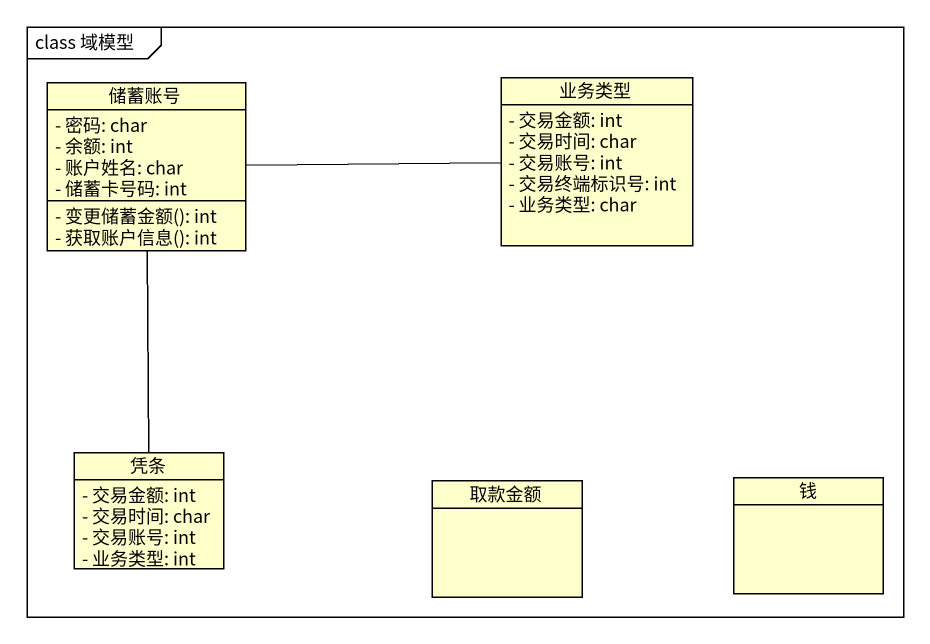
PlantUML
@startuml
mainframe class 域模型
hide circle
hide empty members
skinparam classAttributeIconSize 0
class 业务类型 {
  - 交易金额: int
  - 交易时间: char
  - 交易账号: int
  - 交易终端标识号: int
  - 业务类型: char
}
class 储蓄账号 {
  - 密码: char
  - 余额: int
  - 账户姓名: char
  - 储蓄卡号码: int
  - 变更储蓄金额(): int
  - 获取账户信息(): int
}
class 凭条 {
  - 交易金额: int
  - 交易时间: char
  - 交易账号: int
  - 业务类型: int
}
class 取款金额
class 钱
储蓄账号 -right- 业务类型
储蓄账号 -- 凭条
@enduml
